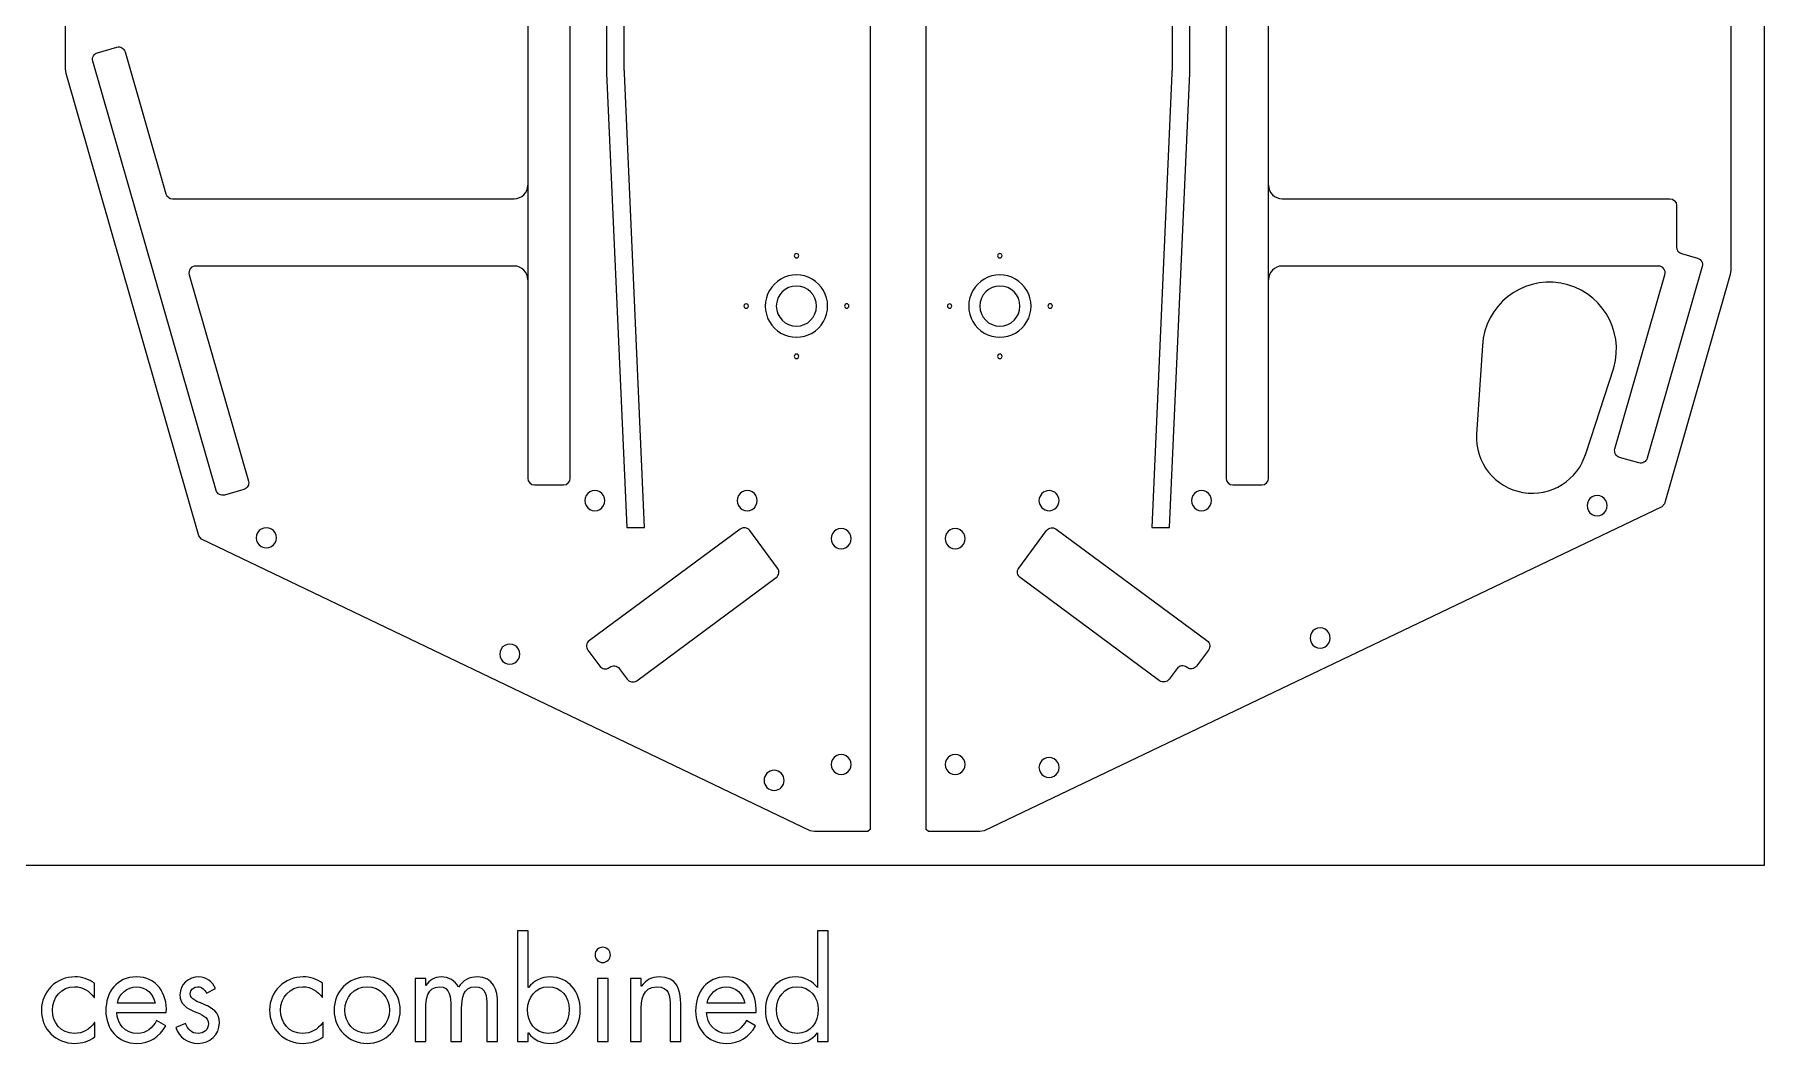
# Model space of a CAD drawing. Extents: x 150 to 6088, y 37 to 2750.
# Drawn here: x 3726 to 4500, y 120 to 571 of the extents above; entities that cross this region are included whole.
import ezdxf

# ---------------------------------------------------------------- set-up
doc = ezdxf.new("R2010")
doc.units = 0
doc.layers.add('00_Layout', color=7, linetype='CONTINUOUS')

msp = doc.modelspace()

# ---------------------------------------------------------------- linework, layer by layer
at = {"layer": '00_Layout', "color": 7}
for p, q in [((4499.990216, 200.007103), (4499.990216, 2699.994092)), ((3965.789954, 373.057191), (3965.789954, 1576.954144)), ((4259.190537, 1576.954144), (4259.190537, 373.057165)), ((3946.790001, 1445.906145), (3946.790001, 504.105296)), ((4278.190489, 504.105296), (4278.190489, 1445.906145)), ((3981.990621, 1394.116451), (3981.990621, 555.894857)), ((3989.99081, 555.894884), (3989.99081, 1394.116478)), ((4234.989681, 1394.116478), (4234.989681, 555.894857)), ((4242.98987, 555.894831), (4242.98987, 1394.116451)), ((4099.991356, 958.695834), (4099.991356, 216.006422)), ((4124.989664, 216.006422), (4124.989664, 958.695834)), ((3739.992647, 556.00585), (3739.992647, 596.463173)), ((4484.988902, 596.4632), (4484.988902, 466.008025)), ((3754.308426, 563.295211), (3762.910276, 565.768345)), ((3807.383992, 367.601812), (3752.219016, 559.521811)), ((3766.683491, 563.678882), (3784.926472, 500.211273)), ((3740.267284, 554.045292), (3739.992647, 556.00585)), ((3799.713738, 347.226241), (3740.267284, 554.045292)), ((3982.029779, 554.11919), (3991.057343, 351.007129)), ((3999.058325, 351.007129), (3990.030232, 554.119163)), ((4234.949994, 554.119163), (4225.922166, 351.007129)), ((4233.923148, 351.007129), (4242.950447, 554.119163)), ((3946.790001, 504.105296), (3946.790001, 461.803805)), ((3946.790266, 504.104873), (3946.790266, 461.804175)), ((4278.190225, 461.804175), (4278.190225, 504.105111)), ((4278.190489, 461.803805), (4278.190489, 504.105296)), ((3787.857784, 498.004256), (3940.69084, 498.004256)), ((4284.289387, 498.004706), (4457.636072, 498.004467)), ((4460.686712, 494.953934), (4460.686712, 476.424648)), ((4067.990336, 472.506706), (4067.990336, 472.506706)), ((4158.990136, 472.506706), (4158.990136, 472.506706)), ((4462.893596, 473.493256), (4470.131787, 471.412921)), ((3940.69084, 467.904818), (3798.26356, 467.904818)), ((4452.585187, 467.904818), (4284.289387, 467.904818)), ((4472.219345, 467.638066), (4447.581663, 381.95847)), ((4472.219609, 467.638066), (4472.219345, 467.638066)), ((4484.988902, 466.008025), (4484.713736, 464.044821)), ((3795.331983, 464.012542), (3821.848467, 371.758884)), ((3946.790001, 461.803805), (3946.790001, 373.057191)), ((4278.190489, 373.057165), (4278.190489, 461.803805)), ((4433.117453, 386.117658), (4455.5165, 464.011033)), ((4484.713736, 464.044821), (4455.265675, 361.64071)), ((4045.490483, 450.006747), (4045.490483, 450.006747)), ((4075.99026, 450.006747), (4075.99026, 450.006747)), ((4075.99026, 450.006747), (4075.99026, 450.006747)), ((4080.940339, 450.006747), (4080.940339, 450.006747)), ((4090.490189, 450.006747), (4090.490189, 450.006747)), ((4136.490018, 450.006747), (4136.490018, 450.006747)), ((4166.99006, 450.006747), (4166.99006, 450.006747)), ((4166.99006, 450.006747), (4166.99006, 450.006747)), ((4171.940139, 450.006747), (4171.940139, 450.006747)), ((4181.489989, 450.006747), (4181.489989, 450.006747)), ((4067.990336, 427.506788), (4067.990336, 427.506788)), ((4158.990136, 427.506788), (4158.990136, 427.506788)), ((4373.850386, 432.424138), (4371.209585, 392.785223)), ((4420.19232, 384.410199), (4432.630356, 422.372692)), ((4443.808184, 379.870515), (4435.206598, 382.344125)), ((3965.789954, 373.057191), (3965.789954, 373.057191)), ((3807.383992, 367.601812), (3807.383992, 367.601812)), ((3819.759057, 367.985457), (3811.157471, 365.513646)), ((3949.839847, 370.00687), (3962.740373, 370.00687)), ((4262.239853, 370.00687), (4275.140379, 370.00687)), ((3981.290535, 363.006936), (3981.290535, 363.006936)), ((4049.490445, 363.006936), (4049.490445, 363.006936)), ((4454.088282, 360.246359), (4150.892316, 215.437569)), ((4184.490093, 363.006936), (4184.490093, 363.006936)), ((4252.690003, 363.006936), (4252.690003, 363.006936)), ((4429.657239, 360.760311), (4429.657239, 360.760311)), ((4455.265675, 361.64071), (4454.088282, 360.246359)), ((4041.852205, 350.292702), (3974.346031, 300.433749)), ((3991.057343, 351.007129), (3999.058325, 351.007129)), ((4058.534148, 332.840242), (4046.117279, 349.651883)), ((4166.446343, 332.840242), (4178.862947, 349.651883)), ((4183.128286, 350.292702), (4250.634195, 300.434516)), ((4225.922166, 351.007129), (4233.923148, 351.007129)), ((3800.893777, 345.83189), (3799.713738, 347.226241)), ((4073.088581, 215.440215), (3800.893777, 345.83189)), ((3834.356617, 346.416062), (3834.356617, 346.416062)), ((4091.490312, 346.006964), (4091.490312, 346.006964)), ((4142.490226, 346.006964), (4142.490226, 346.006964)), ((3995.523764, 282.50959), (4057.893329, 328.573686)), ((4229.456727, 282.509616), (4167.087162, 328.573686)), ((3943.257557, 294.403616), (3943.257557, 294.403616)), ((3973.705212, 296.167722), (3978.992104, 289.008377)), ((3973.705212, 296.167722), (3973.705212, 296.167722)), ((4251.275015, 296.169283), (4245.988122, 289.009965)), ((4305.739375, 301.575582), (4305.739375, 301.575582)), ((3983.257178, 288.366235), (3983.487365, 288.537579)), ((3987.752704, 287.896203), (3991.258426, 283.151758)), ((4237.227258, 287.896706), (4233.721801, 283.151758)), ((4241.722783, 288.367796), (4241.492596, 288.538849)), ((4091.490312, 245.00718), (4091.490312, 245.00718)), ((4142.490226, 245.00718), (4142.490226, 245.00718)), ((4184.490093, 243.665507), (4184.490093, 243.665507)), ((4061.490331, 237.934221), (4061.490331, 237.934221)), ((4074.990931, 215.006299), (4073.088581, 215.440215)), ((4098.991233, 215.006299), (4074.990931, 215.006299)), ((4099.991356, 216.006422), (4098.991233, 215.006299)), ((4125.989787, 215.006299), (4124.989664, 216.006422)), ((4148.989966, 215.006299), (4125.989787, 215.006299)), ((4150.892316, 215.437569), (4148.989966, 215.006299)), ((3249.992787, 200.007103), (4499.990216, 200.007103)), ((3946.972643, 170.587881), (3942.174884, 170.587881)), ((3942.174884, 170.587881), (3942.174884, 121.110641)), ((3946.972643, 145.279482), (3946.972643, 170.587881)), ((4081.250245, 170.587881), (4076.45246, 170.587881)), ((4076.45246, 170.587881), (4076.45246, 145.279482)), ((4081.250245, 121.110641), (4081.250245, 170.587881)), ((3980.317161, 163.33117), (3980.317161, 163.33117)), ((3752.962679, 140.901431), (3752.962679, 147.258561)), ((3855.03532, 140.901431), (3855.03532, 147.258561)), ((3901.153921, 149.297701), (3896.356136, 149.297701)), ((3896.356136, 149.297701), (3896.356136, 121.110641)), ((3901.153921, 146.239124), (3901.153921, 149.297701)), ((3982.716027, 149.297701), (3977.918269, 149.297701)), ((3977.918269, 149.297701), (3977.918269, 121.110641)), ((3982.716027, 121.110641), (3982.716027, 149.297701)), ((3997.529116, 149.297701), (3992.731358, 149.297701)), ((3992.731358, 149.297701), (3992.731358, 121.110641)), ((3997.529116, 145.879291), (3997.529116, 149.297701)), ((3752.842717, 140.901431), (3752.962679, 140.901431)), ((3803.099365, 142.760654), (3807.117504, 144.859589)), ((3854.915358, 140.901431), (3855.03532, 140.901431)), ((3874.946072, 145.639315), (3874.946072, 145.639315)), ((3901.273856, 146.239124), (3901.153921, 146.239124)), ((3947.092605, 145.279482), (3946.972643, 145.279482)), ((3955.908502, 145.639315), (3955.908502, 145.639315)), ((3997.649078, 145.879291), (3997.529116, 145.879291)), ((4067.216749, 145.639315), (4067.216749, 145.639315)), ((4076.45246, 145.279482), (4076.332524, 145.279482)), ((3762.978009, 134.184733), (3785.107764, 134.184733)), ((3780.070082, 138.262747), (3763.217906, 138.262747)), ((3901.153921, 121.110641), (3901.153921, 135.683859)), ((3912.428691, 137.123189), (3912.428691, 121.110641)), ((3917.22645, 121.110641), (3917.22645, 136.043692)), ((3928.501221, 137.483022), (3928.501221, 121.110641)), ((3933.299006, 121.110641), (3933.299006, 138.262747)), ((3997.529116, 121.110641), (3997.529116, 134.484506)), ((4010.483115, 137.003333), (4010.483115, 121.110641)), ((4015.2809, 121.110641), (4015.2809, 137.842855)), ((4026.795541, 134.184733), (4048.92527, 134.184733)), ((4043.887614, 138.262747), (4027.035438, 138.262747)), ((3753.142595, 129.626766), (3753.022633, 129.626766)), ((3753.142595, 123.209841), (3753.142595, 129.626766)), ((3784.867867, 128.247496), (3780.789747, 130.586408)), ((3793.623757, 129.266934), (3789.365721, 127.467771)), ((3855.215236, 129.626766), (3855.095275, 129.626766)), ((3855.215236, 123.209841), (3855.215236, 129.626766)), ((3946.972643, 121.110641), (3946.972643, 125.009003)), ((3946.972643, 125.009003), (3947.092605, 125.009003)), ((4048.685399, 128.247496), (4044.607279, 130.586408)), ((4076.332524, 125.009003), (4076.45246, 125.009003)), ((4076.45246, 125.009003), (4076.45246, 121.110641)), ((3874.946072, 120.33118), (3874.946072, 120.33118)), ((3896.356136, 121.110641), (3901.153921, 121.110641)), ((3912.428691, 121.110641), (3917.22645, 121.110641)), ((3928.501221, 121.110641), (3933.299006, 121.110641)), ((3942.174884, 121.110641), (3946.972643, 121.110641)), ((3977.918269, 121.110641), (3982.716027, 121.110641)), ((3992.731358, 121.110641), (3997.529116, 121.110641)), ((4010.483115, 121.110641), (4015.2809, 121.110641)), ((4076.45246, 121.110641), (4081.250245, 121.110641))]:
    msp.add_line(p, q, dxfattribs=at)
for points in [[(3762.910276, 565.768345), (3764.528993, 566.233085), (3766.218619, 565.297917), (3766.683491, 563.678882)], [(3752.219016, 559.521811), (3751.754409, 561.140369), (3752.689444, 562.829995), (3754.308426, 563.295211)], [(3981.990621, 555.894857), (3981.990621, 555.302748), (3982.00385, 554.710611), (3982.029779, 554.11919)], [(3990.030232, 554.119163), (3990.00351, 554.710611), (3989.990545, 555.302774), (3989.99081, 555.894884)], [(4234.989681, 555.894857), (4234.989681, 555.302774), (4234.976452, 554.710611), (4234.949994, 554.119163)], [(4242.950447, 554.119163), (4242.976906, 554.710611), (4242.98987, 555.302748), (4242.98987, 555.894831)], [(3940.69084, 498.004256), (3944.059507, 498.004467), (3946.790531, 500.735517), (3946.790266, 504.104873)], [(4278.190225, 504.105111), (4278.190225, 500.735967), (4280.920719, 498.004917), (4284.289387, 498.004706)], [(3784.926472, 500.211273), (3785.302444, 498.904869), (3786.498093, 498.004467), (3787.857784, 498.004256)], [(4457.636072, 498.004467), (4459.3212, 498.004467), (4460.686712, 496.638929), (4460.686712, 494.953934)], [(4066.990345, 473.501567), (4066.440066, 473.501567), (4065.993185, 473.056978), (4065.990355, 472.506706)], [(4065.990355, 472.506706), (4065.993185, 471.956434), (4066.440066, 471.511846), (4066.990345, 471.511846)], [(4067.990336, 472.506706), (4067.987505, 473.056978), (4067.540624, 473.501567), (4066.990345, 473.501567)], [(4066.990345, 471.511846), (4067.540624, 471.511846), (4067.987505, 471.956434), (4067.990336, 472.506706)], [(4157.990145, 473.501567), (4157.439866, 473.501567), (4156.992985, 473.056978), (4156.990155, 472.506706)], [(4156.990155, 472.506706), (4156.992985, 471.956434), (4157.439866, 471.511846), (4157.990145, 471.511846)], [(4158.990136, 472.506706), (4158.987306, 473.056978), (4158.540425, 473.501567), (4157.990145, 473.501567)], [(4157.990145, 471.511846), (4158.540425, 471.511846), (4158.987306, 471.956434), (4158.990136, 472.506706)], [(4460.686712, 476.424648), (4460.686712, 475.064825), (4461.587087, 473.869255), (4462.893596, 473.493256)], [(3798.26356, 467.904818), (3796.234739, 467.904818), (3794.771332, 465.961432), (3795.331983, 464.012542)], [(3946.790266, 461.804175), (3946.790266, 465.173478), (3944.059507, 467.904527), (3940.69084, 467.904818)], [(4073.965342, 462.087798), (4069.649199, 464.579724), (4064.331492, 464.579724), (4060.015349, 462.087798)], [(4164.965142, 462.087798), (4160.648999, 464.579724), (4155.331292, 464.579724), (4151.015149, 462.087798)], [(4284.289387, 467.904818), (4280.920984, 467.904818), (4278.18996, 465.173478), (4278.190225, 461.804175)], [(4455.5165, 464.011033), (4456.077151, 465.961141), (4454.614008, 467.904527), (4452.585187, 467.904818)], [(4470.131787, 471.412921), (4471.749975, 470.946859), (4472.68501, 469.257127), (4472.219609, 467.638066)], [(4060.015349, 462.087798), (4055.699205, 459.595871), (4053.040352, 454.990601), (4053.040352, 450.006747)], [(4066.990345, 458.972224), (4062.033263, 458.972224), (4058.009436, 454.963794), (4057.990431, 450.006747)], [(4066.990345, 458.972224), (4062.033263, 458.972224), (4058.009436, 454.963794), (4057.990431, 450.006747)], [(4075.99026, 450.006747), (4075.971255, 454.963794), (4071.947428, 458.972224), (4066.990345, 458.972224)], [(4075.99026, 450.006747), (4075.971255, 454.963794), (4071.947428, 458.972224), (4066.990345, 458.972224)], [(4080.940339, 450.006747), (4080.940339, 454.990601), (4078.281485, 459.595871), (4073.965342, 462.087798)], [(4151.015149, 462.087798), (4146.699006, 459.595871), (4144.040152, 454.990601), (4144.040152, 450.006747)], [(4157.990145, 458.972224), (4153.033063, 458.972224), (4149.009236, 454.963794), (4148.990231, 450.006747)], [(4157.990145, 458.972224), (4153.033063, 458.972224), (4149.009236, 454.963794), (4148.990231, 450.006747)], [(4166.99006, 450.006747), (4166.971055, 454.963794), (4162.947228, 458.972224), (4157.990145, 458.972224)], [(4166.99006, 450.006747), (4166.971055, 454.963794), (4162.947228, 458.972224), (4157.990145, 458.972224)], [(4171.940139, 450.006747), (4171.940139, 454.990601), (4169.281285, 459.595871), (4164.965142, 462.087798)], [(4408.855478, 460.233665), (4391.231356, 463.247448), (4374.899986, 450.272997), (4373.850386, 432.424138)], [(4432.630356, 422.372692), (4437.571703, 439.556072), (4426.479865, 457.219908), (4408.855478, 460.233665)], [(4043.990298, 450.872879), (4043.680859, 450.694225), (4043.490237, 450.364057), (4043.490237, 450.006747)], [(4043.490237, 450.006747), (4043.490237, 449.454395), (4043.938008, 449.006625), (4044.49036, 449.006625)], [(4044.990421, 450.872879), (4044.680982, 451.051534), (4044.299738, 451.051534), (4043.990298, 450.872879)], [(4044.49036, 449.006625), (4045.042712, 449.006625), (4045.490482, 449.454395), (4045.490483, 450.006747)], [(4045.490483, 450.006747), (4045.490483, 450.364057), (4045.29986, 450.694225), (4044.990421, 450.872879)], [(4053.040352, 450.006747), (4053.040352, 445.022894), (4055.699205, 440.417624), (4060.015349, 437.925697)], [(4057.990431, 450.006747), (4058.009436, 445.049701), (4062.033263, 441.041271), (4066.990345, 441.041271)], [(4057.990431, 450.006747), (4058.009436, 445.049701), (4062.033263, 441.041271), (4066.990345, 441.041271)], [(4066.990345, 441.041271), (4071.947428, 441.041271), (4075.971255, 445.049701), (4075.99026, 450.006747)], [(4066.990345, 441.041271), (4071.947428, 441.041271), (4075.971255, 445.049701), (4075.99026, 450.006747)], [(4073.965342, 437.925697), (4078.281485, 440.417624), (4080.940339, 445.022894), (4080.940339, 450.006747)], [(4089.490199, 451.002924), (4088.939407, 451.002924), (4088.492313, 450.557535), (4088.490208, 450.006747)], [(4088.490208, 450.006747), (4088.492313, 449.45596), (4088.939407, 449.010571), (4089.490199, 449.010571)], [(4090.490189, 450.006747), (4090.488084, 450.557535), (4090.04099, 451.002924), (4089.490199, 451.002924)], [(4089.490199, 449.010571), (4090.04099, 449.010571), (4090.488084, 449.45596), (4090.490189, 450.006747)], [(4135.490028, 451.001608), (4134.939749, 451.001608), (4134.492868, 450.557019), (4134.490037, 450.006747)], [(4134.490037, 450.006747), (4134.492868, 449.456475), (4134.939749, 449.011887), (4135.490028, 449.011887)], [(4136.490018, 450.006747), (4136.487188, 450.557019), (4136.040307, 451.001608), (4135.490028, 451.001608)], [(4135.490028, 449.011887), (4136.040307, 449.011887), (4136.487188, 449.456475), (4136.490018, 450.006747)], [(4144.040152, 450.006747), (4144.040152, 445.022894), (4146.699006, 440.417624), (4151.015149, 437.925697)], [(4148.990231, 450.006747), (4149.009236, 445.049701), (4153.033063, 441.041271), (4157.990145, 441.041271)], [(4148.990231, 450.006747), (4149.009236, 445.049701), (4153.033063, 441.041271), (4157.990145, 441.041271)], [(4157.990145, 441.041271), (4162.947228, 441.041271), (4166.971055, 445.049701), (4166.99006, 450.006747)], [(4157.990145, 441.041271), (4162.947228, 441.041271), (4166.971055, 445.049701), (4166.99006, 450.006747)], [(4164.965142, 437.925697), (4169.281285, 440.417624), (4171.940139, 445.022894), (4171.940139, 450.006747)], [(4180.489999, 451.002924), (4179.939207, 451.002924), (4179.492113, 450.557535), (4179.490008, 450.006747)], [(4179.490008, 450.006747), (4179.492113, 449.45596), (4179.939207, 449.010571), (4180.489999, 449.010571)], [(4181.489989, 450.006747), (4181.487884, 450.557535), (4181.04079, 451.002924), (4180.489999, 451.002924)], [(4180.489999, 449.010571), (4181.04079, 449.010571), (4181.487884, 449.45596), (4181.489989, 450.006747)], [(4060.015349, 437.925697), (4064.331492, 435.433771), (4069.649199, 435.433771), (4073.965342, 437.925697)], [(4151.015149, 437.925697), (4155.331292, 435.433771), (4160.648999, 435.433771), (4164.965142, 437.925697)], [(4066.990345, 428.501648), (4066.440066, 428.501648), (4065.993185, 428.05706), (4065.990355, 427.506788)], [(4065.990355, 427.506788), (4065.993185, 426.956516), (4066.440066, 426.511928), (4066.990345, 426.511928)], [(4067.990336, 427.506788), (4067.987505, 428.05706), (4067.540624, 428.501648), (4066.990345, 428.501648)], [(4066.990345, 426.511928), (4067.540624, 426.511928), (4067.987505, 426.956516), (4067.990336, 427.506788)], [(4157.990145, 428.501648), (4157.439866, 428.501648), (4156.992985, 428.05706), (4156.990155, 427.506788)], [(4156.990155, 427.506788), (4156.992985, 426.956516), (4157.439866, 426.511928), (4157.990145, 426.511928)], [(4158.990136, 427.506788), (4158.987306, 428.05706), (4158.540425, 428.501648), (4157.990145, 428.501648)], [(4157.990145, 426.511928), (4158.540425, 426.511928), (4158.987306, 426.956516), (4158.990136, 427.506788)], [(4371.209585, 392.785223), (4370.461874, 380.068793), (4379.395776, 368.823444), (4391.952344, 366.676302)], [(4391.952344, 366.676302), (4404.509177, 364.529133), (4416.672047, 372.166923), (4420.19232, 384.410199)], [(4435.206598, 382.344125), (4433.587616, 382.809447), (4432.652581, 384.499179), (4433.117453, 386.117658)], [(4447.581663, 381.95847), (4447.116262, 380.340043), (4445.426636, 379.405061), (4443.808184, 379.870515)], [(3821.848467, 371.758884), (3822.313868, 370.140457), (3821.378568, 368.450832), (3819.759057, 367.985457)], [(3946.790001, 373.057191), (3946.790001, 371.372434), (3948.155513, 370.006923), (3949.839847, 370.00687)], [(3962.740373, 370.00687), (3964.424442, 370.006923), (3965.789954, 371.372461), (3965.789954, 373.057191)], [(4259.190537, 373.057165), (4259.190537, 371.372434), (4260.556049, 370.006923), (4262.239853, 370.00687)], [(4275.140379, 370.00687), (4276.824978, 370.006923), (4278.190489, 371.372434), (4278.190489, 373.057165)], [(3811.157471, 365.513646), (3809.539018, 365.047742), (3807.849393, 365.98291), (3807.383992, 367.601812)], [(3974.540499, 366.904071), (3973.148187, 366.100219), (3972.290488, 364.61464), (3972.290488, 363.006936)], [(3979.040523, 366.904071), (3977.648211, 367.707923), (3975.932812, 367.707923), (3974.540499, 366.904071)], [(3981.290535, 363.006936), (3981.290535, 364.61464), (3980.432835, 366.100219), (3979.040523, 366.904071)], [(4042.740409, 366.904071), (4041.348097, 366.100219), (4040.490398, 364.61464), (4040.490398, 363.006936)], [(4047.240433, 366.904071), (4045.848121, 367.707923), (4044.132722, 367.707923), (4042.740409, 366.904071)], [(4049.490445, 363.006936), (4049.490445, 364.61464), (4048.632745, 366.100219), (4047.240433, 366.904071)], [(4179.99007, 367.499683), (4177.50749, 367.499683), (4175.494015, 365.489384), (4175.490046, 363.006936)], [(4184.490093, 363.006936), (4184.487447, 365.489384), (4182.472385, 367.499683), (4179.99007, 367.499683)], [(4245.939968, 366.904071), (4244.547656, 366.100219), (4243.689956, 364.61464), (4243.689956, 363.006936)], [(4250.439991, 366.904071), (4249.047679, 367.707923), (4247.33228, 367.707923), (4245.939968, 366.904071)], [(4252.690003, 363.006936), (4252.690003, 364.61464), (4251.832304, 366.100219), (4250.439991, 366.904071)], [(4422.907204, 364.657446), (4421.514892, 363.853594), (4420.657192, 362.368014), (4420.657192, 360.760311)], [(4427.407228, 364.657446), (4426.014916, 365.461298), (4424.299516, 365.461298), (4422.907204, 364.657446)], [(4429.657239, 360.760311), (4429.657239, 362.368014), (4428.79954, 363.853594), (4427.407228, 364.657446)], [(3972.290488, 363.006936), (3972.290488, 361.399232), (3973.148187, 359.913653), (3974.540499, 359.109801)], [(3974.540499, 359.109801), (3975.932812, 358.305949), (3977.648211, 358.305949), (3979.040523, 359.109801)], [(3979.040523, 359.109801), (3980.432835, 359.913653), (3981.290535, 361.399232), (3981.290535, 363.006936)], [(4040.490398, 363.006936), (4040.490398, 361.399232), (4041.348097, 359.913653), (4042.740409, 359.109801)], [(4042.740409, 359.109801), (4044.132722, 358.305949), (4045.848121, 358.305949), (4047.240433, 359.109801)], [(4047.240433, 359.109801), (4048.632745, 359.913653), (4049.490445, 361.399232), (4049.490445, 363.006936)], [(4175.490046, 363.006936), (4175.492692, 360.524488), (4177.50749, 358.514188), (4179.99007, 358.514188)], [(4179.99007, 358.514188), (4182.472385, 358.514188), (4184.486124, 360.524488), (4184.490093, 363.006936)], [(4243.689956, 363.006936), (4243.689956, 361.399232), (4244.547656, 359.913653), (4245.939968, 359.109801)], [(4245.939968, 359.109801), (4247.33228, 358.305949), (4249.047679, 358.305949), (4250.439991, 359.109801)], [(4250.439991, 359.109801), (4251.832304, 359.913653), (4252.690003, 361.399232), (4252.690003, 363.006936)], [(4420.657192, 360.760311), (4420.657192, 359.152607), (4421.514892, 357.667027), (4422.907204, 356.863176)], [(4422.907204, 356.863176), (4424.299516, 356.059324), (4426.014916, 356.059324), (4427.407228, 356.863176)], [(4427.407228, 356.863176), (4428.79954, 357.667027), (4429.657239, 359.152607), (4429.657239, 360.760311)], [(3827.606581, 350.313197), (3826.214269, 349.509346), (3825.356569, 348.023766), (3825.356569, 346.416062)], [(3832.106605, 350.313197), (3830.714293, 351.117049), (3828.998893, 351.117049), (3827.606581, 350.313197)], [(3834.356617, 346.416062), (3834.356617, 348.023766), (3833.498917, 349.509346), (3832.106605, 350.313197)], [(4046.117279, 349.651883), (4045.117156, 351.006256), (4043.207398, 351.293434), (4041.852205, 350.292702)], [(4084.740277, 349.9041), (4083.347964, 349.100248), (4082.490265, 347.614668), (4082.490265, 346.006964)], [(4089.2403, 349.9041), (4087.847988, 350.707952), (4086.132589, 350.707952), (4084.740277, 349.9041)], [(4091.490312, 346.006964), (4091.490312, 347.614668), (4090.632612, 349.100248), (4089.2403, 349.9041)], [(4135.740191, 349.9041), (4134.347879, 349.100248), (4133.490179, 347.614668), (4133.490179, 346.006964)], [(4140.240214, 349.9041), (4138.847902, 350.707952), (4137.132503, 350.707952), (4135.740191, 349.9041)], [(4142.490226, 346.006964), (4142.490226, 347.614668), (4141.632526, 349.100248), (4140.240214, 349.9041)], [(4178.862947, 349.651883), (4179.863334, 351.006256), (4181.773093, 351.293434), (4183.128286, 350.292702)], [(3825.356569, 346.416062), (3825.356569, 344.808359), (3826.214269, 343.322779), (3827.606581, 342.518927)], [(3827.606581, 342.518927), (3828.998893, 341.715075), (3830.714293, 341.715075), (3832.106605, 342.518927)], [(3832.106605, 342.518927), (3833.498917, 343.322779), (3834.356617, 344.808359), (3834.356617, 346.416062)], [(4082.490265, 346.006964), (4082.490265, 344.399261), (4083.347964, 342.913681), (4084.740277, 342.109829)], [(4084.740277, 342.109829), (4086.132589, 341.305977), (4087.847988, 341.305977), (4089.2403, 342.109829)], [(4089.2403, 342.109829), (4090.632612, 342.913681), (4091.490312, 344.399261), (4091.490312, 346.006964)], [(4133.490179, 346.006964), (4133.490179, 344.399261), (4134.347879, 342.913681), (4135.740191, 342.109829)], [(4135.740191, 342.109829), (4137.132503, 341.305977), (4138.847902, 341.305977), (4140.240214, 342.109829)], [(4140.240214, 342.109829), (4141.632526, 342.913681), (4142.490226, 344.399261), (4142.490226, 346.006964)], [(4057.893329, 328.573686), (4059.247992, 329.574946), (4059.535329, 331.484652), (4058.534148, 332.840242)], [(4167.087162, 328.573686), (4165.732234, 329.574946), (4165.445162, 331.484652), (4166.446343, 332.840242)], [(4298.98934, 305.472717), (4297.597028, 304.668865), (4296.739328, 303.183286), (4296.739328, 301.575582)], [(4303.489364, 305.472717), (4302.097051, 306.276569), (4300.381652, 306.276569), (4298.98934, 305.472717)], [(4305.739375, 301.575582), (4305.739375, 303.183286), (4304.881676, 304.668865), (4303.489364, 305.472717)], [(3936.507522, 298.300752), (3935.115209, 297.4969), (3934.25751, 296.01132), (3934.25751, 294.403616)], [(3934.25751, 294.403616), (3934.25751, 292.795913), (3935.115209, 291.310333), (3936.507522, 290.506481)], [(3941.007545, 298.300752), (3939.615233, 299.104603), (3937.899834, 299.104603), (3936.507522, 298.300752)], [(3943.257557, 294.403616), (3943.257557, 296.01132), (3942.399857, 297.4969), (3941.007545, 298.300752)], [(3941.007545, 290.506481), (3942.399857, 291.310333), (3943.257557, 292.795913), (3943.257557, 294.403616)], [(3974.346031, 300.433749), (3972.990838, 299.431959), (3972.703766, 297.522253), (3973.705212, 296.167722)], [(4250.634195, 300.434516), (4251.989123, 299.43352), (4252.27646, 297.523814), (4251.275015, 296.169283)], [(4296.739328, 301.575582), (4296.739328, 299.967878), (4297.597028, 298.482299), (4298.98934, 297.678447)], [(4298.98934, 297.678447), (4300.381652, 296.874595), (4302.097051, 296.874595), (4303.489364, 297.678447)], [(4303.489364, 297.678447), (4304.881676, 298.482299), (4305.739375, 299.967878), (4305.739375, 301.575582)], [(3936.507522, 290.506481), (3937.899834, 289.702629), (3939.615233, 289.702629), (3941.007545, 290.506481)], [(3978.992104, 289.008377), (3979.992756, 287.65329), (3981.902515, 287.366112), (3983.257178, 288.366235)], [(3983.487365, 288.537579), (3984.842294, 289.53831), (3986.752052, 289.251158), (3987.752704, 287.896203)], [(4241.492596, 288.538849), (4240.137403, 289.539315), (4238.227645, 289.252137), (4237.227258, 287.896706)], [(4245.988122, 289.009965), (4244.98747, 287.654851), (4243.077712, 287.367673), (4241.722783, 288.367796)], [(3991.258426, 283.151758), (3992.259342, 281.796327), (3994.1691, 281.509149), (3995.523764, 282.50959)], [(4233.721801, 283.151758), (4232.721149, 281.796327), (4230.81139, 281.509149), (4229.456727, 282.509616)], [(4084.740277, 248.904315), (4083.347964, 248.100463), (4082.490265, 246.614883), (4082.490265, 245.00718)], [(4089.2403, 248.904315), (4087.847988, 249.708167), (4086.132589, 249.708167), (4084.740277, 248.904315)], [(4091.490312, 245.00718), (4091.490312, 246.614883), (4090.632612, 248.100463), (4089.2403, 248.904315)], [(4135.740191, 248.904315), (4134.347879, 248.100463), (4133.490179, 246.614883), (4133.490179, 245.00718)], [(4140.240214, 248.904315), (4138.847902, 249.708167), (4137.132503, 249.708167), (4135.740191, 248.904315)], [(4142.490226, 245.00718), (4142.490226, 246.614883), (4141.632526, 248.100463), (4140.240214, 248.904315)], [(4182.240081, 247.562642), (4180.847769, 248.366494), (4179.13237, 248.366494), (4177.740058, 247.562642)], [(4056.990308, 242.434244), (4054.505014, 242.434244), (4052.490285, 240.419515), (4052.490284, 237.934221)], [(4061.490331, 237.934221), (4061.49033, 240.419515), (4059.475601, 242.434244), (4056.990308, 242.434244)], [(4082.490265, 245.00718), (4082.490265, 243.399476), (4083.347964, 241.913896), (4084.740277, 241.110044)], [(4084.740277, 241.110044), (4086.132589, 240.306193), (4087.847988, 240.306193), (4089.2403, 241.110044)], [(4089.2403, 241.110044), (4090.632612, 241.913896), (4091.490312, 243.399476), (4091.490312, 245.00718)], [(4133.490179, 245.00718), (4133.490179, 243.399476), (4134.347879, 241.913896), (4135.740191, 241.110044)], [(4135.740191, 241.110044), (4137.132503, 240.306193), (4138.847902, 240.306193), (4140.240214, 241.110044)], [(4140.240214, 241.110044), (4141.632526, 241.913896), (4142.490226, 243.399476), (4142.490226, 245.00718)], [(4177.740058, 247.562642), (4176.347746, 246.75879), (4175.490046, 245.273211), (4175.490046, 243.665507)], [(4175.490046, 243.665507), (4175.490046, 242.057803), (4176.347746, 240.572224), (4177.740058, 239.768372)], [(4184.490093, 243.665507), (4184.490093, 245.273211), (4183.632393, 246.75879), (4182.240081, 247.562642)], [(4182.240081, 239.768372), (4183.632393, 240.572224), (4184.490093, 242.057803), (4184.490093, 243.665507)], [(4052.490284, 237.934221), (4052.490285, 235.448927), (4054.505014, 233.434198), (4056.990308, 233.434198)], [(4056.990308, 233.434198), (4059.475601, 233.434198), (4061.49033, 235.448927), (4061.490331, 237.934221)], [(4177.740058, 239.768372), (4179.13237, 238.96452), (4180.847769, 238.96452), (4182.240081, 239.768372)], [(3980.317161, 163.33117), (3978.458018, 163.33117), (3976.898726, 161.771984), (3976.898726, 159.912761)], [(3983.73557, 159.912761), (3983.73557, 161.771984), (3982.176278, 163.33117), (3980.317161, 163.33117)], [(3976.898726, 159.912761), (3976.898726, 157.993742), (3978.458018, 156.494352), (3980.317161, 156.494352)], [(3980.317161, 156.494352), (3982.176278, 156.494352), (3983.73557, 157.993742), (3983.73557, 159.912761)], [(3744.266717, 150.077426), (3735.990541, 150.077426), (3729.213677, 143.600175), (3729.213677, 135.204171)], [(3752.962679, 147.258561), (3750.443851, 149.057724), (3747.325293, 150.077426), (3744.266717, 150.077426)], [(3771.733952, 150.077426), (3762.918055, 150.077426), (3758.060289, 143.180547), (3758.060289, 134.844338)], [(3785.107764, 134.184733), (3785.587532, 142.580738), (3780.789747, 150.077426), (3771.733952, 150.077426)], [(3799.620975, 150.077426), (3795.063087, 150.077426), (3791.224864, 146.838668), (3791.224864, 142.101049)], [(3807.117504, 144.859589), (3805.858064, 147.79831), (3802.859468, 150.077426), (3799.620975, 150.077426)], [(3846.339358, 150.077426), (3838.063183, 150.077426), (3831.286319, 143.600175), (3831.286319, 135.204171)], [(3855.03532, 147.258561), (3852.516492, 149.057724), (3849.397935, 150.077426), (3846.339358, 150.077426)], [(3874.946072, 150.077426), (3866.669897, 150.077426), (3860.13293, 143.420259), (3860.13293, 135.14411)], [(3889.759188, 135.14411), (3889.759188, 143.420259), (3883.222221, 150.077426), (3874.946072, 150.077426)], [(3908.05072, 150.077426), (3905.17206, 150.077426), (3902.773167, 148.578035), (3901.273856, 146.239124)], [(3915.847101, 145.399338), (3914.34779, 148.338059), (3911.349194, 150.077426), (3908.05072, 150.077426)], [(3924.303166, 150.077426), (3920.884756, 150.077426), (3917.526328, 148.517975), (3915.847101, 145.399338)], [(3933.299006, 138.262747), (3933.299006, 144.199985), (3931.499843, 150.077426), (3924.303166, 150.077426)], [(3956.748103, 150.077426), (3952.909906, 150.077426), (3949.371535, 148.277999), (3947.092605, 145.279482)], [(3970.301831, 135.204171), (3970.301831, 143.180547), (3965.144213, 150.077426), (3956.748103, 150.077426)], [(4005.68533, 150.077426), (4002.206966, 150.077426), (3999.628157, 148.578035), (3997.649078, 145.879291)], [(4015.2809, 137.842855), (4015.2809, 144.439961), (4013.48171, 150.077426), (4005.68533, 150.077426)], [(4035.551484, 150.077426), (4026.735587, 150.077426), (4021.877821, 143.180547), (4021.877821, 134.844338)], [(4048.92527, 134.184733), (4049.405064, 142.580738), (4044.607279, 150.077426), (4035.551484, 150.077426)], [(4066.677, 150.077426), (4058.220935, 150.077426), (4053.123298, 143.180547), (4053.123298, 135.14411)], [(4076.332524, 145.279482), (4074.053594, 148.277999), (4070.455242, 150.077426), (4066.677, 150.077426)], [(3734.131398, 135.204171), (3734.131398, 140.841636), (3738.269499, 145.639315), (3744.0868, 145.639315)], [(3744.0868, 145.639315), (3747.865042, 145.639315), (3750.623767, 143.720296), (3752.842717, 140.901431)], [(3763.217906, 138.262747), (3763.817636, 142.340761), (3767.655859, 145.639315), (3771.793933, 145.639315)], [(3771.793933, 145.639315), (3775.991988, 145.639315), (3779.410398, 142.340761), (3780.070082, 138.262747)], [(3791.224864, 142.101049), (3791.224864, 133.225092), (3803.938966, 135.384087), (3803.938966, 129.087017)], [(3795.782752, 142.520678), (3795.782752, 144.319841), (3797.581915, 145.639315), (3799.261142, 145.639315)], [(3802.319719, 137.603143), (3799.021245, 138.982413), (3795.782752, 139.942054), (3795.782752, 142.520678)], [(3799.261142, 145.639315), (3801.000324, 145.639315), (3802.439654, 144.260045), (3803.099365, 142.760654)], [(3836.204039, 135.204171), (3836.204039, 140.841636), (3840.34214, 145.639315), (3846.159442, 145.639315)], [(3846.159442, 145.639315), (3849.937684, 145.639315), (3852.696409, 143.720296), (3854.915358, 140.901431)], [(3864.930715, 135.204171), (3864.930715, 140.901431), (3869.008809, 145.639315), (3874.946072, 145.639315)], [(3874.946072, 145.639315), (3880.883309, 145.639315), (3884.961403, 140.901431), (3884.961403, 135.204171)], [(3901.153921, 135.683859), (3901.153921, 139.942054), (3901.75365, 145.639315), (3907.391036, 145.639315)], [(3907.391036, 145.639315), (3912.008878, 145.639315), (3912.428691, 140.601659), (3912.428691, 137.123189)], [(3917.22645, 136.043692), (3917.22645, 140.301887), (3917.82618, 145.639315), (3923.34363, 145.639315)], [(3923.34363, 145.639315), (3928.26135, 145.639315), (3928.501221, 141.141408), (3928.501221, 137.483022)], [(3946.732746, 135.503943), (3946.732746, 140.781575), (3950.331098, 145.639315), (3955.908502, 145.639315)], [(3955.908502, 145.639315), (3961.845739, 145.639315), (3965.38411, 141.081348), (3965.38411, 135.444147)], [(3997.529116, 134.484506), (3997.529116, 139.522161), (3997.94893, 145.639315), (4004.545878, 145.639315)], [(4004.545878, 145.639315), (4010.123282, 145.639315), (4010.483115, 141.561301), (4010.483115, 137.003333)], [(4027.035438, 138.262747), (4027.635168, 142.340761), (4031.473364, 145.639315), (4035.611465, 145.639315)], [(4035.611465, 145.639315), (4039.80952, 145.639315), (4043.22793, 142.340761), (4043.887614, 138.262747)], [(4058.041019, 135.503943), (4058.041019, 140.781575), (4061.639344, 145.639315), (4067.216749, 145.639315)], [(4067.216749, 145.639315), (4073.154012, 145.639315), (4076.692357, 141.081348), (4076.692357, 135.444147)], [(3729.213677, 135.204171), (3729.213677, 126.688045), (3735.69069, 120.33118), (3744.206736, 120.33118)], [(3743.846903, 124.769027), (3737.96962, 124.769027), (3734.131398, 129.626766), (3734.131398, 135.204171)], [(3758.060289, 134.844338), (3758.060289, 126.748106), (3763.457804, 120.33118), (3771.853888, 120.33118)], [(3772.213747, 124.769027), (3766.756277, 124.769027), (3763.03799, 128.967161), (3762.978009, 134.184733)], [(3808.856686, 129.50691), (3808.856686, 134.244529), (3805.618193, 136.223608), (3802.319719, 137.603143)], [(3831.286319, 135.204171), (3831.286319, 126.688045), (3837.763331, 120.33118), (3846.279377, 120.33118)], [(3845.919545, 124.769027), (3840.042262, 124.769027), (3836.204039, 129.626766), (3836.204039, 135.204171)], [(3860.13293, 135.14411), (3860.13293, 126.867962), (3866.729878, 120.33118), (3874.946072, 120.33118)], [(3874.946072, 124.769027), (3869.008809, 124.769027), (3864.930715, 129.44685), (3864.930715, 135.204171)], [(3884.961403, 135.204171), (3884.961403, 129.44685), (3880.883309, 124.769027), (3874.946072, 124.769027)], [(3874.946072, 120.33118), (3883.16224, 120.33118), (3889.759188, 126.867962), (3889.759188, 135.14411)], [(3955.968483, 124.769027), (3949.971265, 124.769027), (3946.732746, 129.986599), (3946.732746, 135.503943)], [(3965.38411, 135.444147), (3965.38411, 129.746622), (3962.145617, 124.769027), (3955.968483, 124.769027)], [(3956.808084, 120.33118), (3965.084259, 120.33118), (3970.301831, 127.347915), (3970.301831, 135.204171)], [(4021.877821, 134.844338), (4021.877821, 126.748106), (4027.275336, 120.33118), (4035.67142, 120.33118)], [(4036.031252, 124.769027), (4030.573783, 124.769027), (4026.855522, 128.967161), (4026.795541, 134.184733)], [(4053.123298, 135.14411), (4053.123298, 127.347915), (4058.34087, 120.33118), (4066.617046, 120.33118)], [(4067.27673, 124.769027), (4061.279512, 124.769027), (4058.041019, 129.986599), (4058.041019, 135.503943)], [(4076.692357, 135.444147), (4076.692357, 129.746622), (4073.453864, 124.769027), (4067.27673, 124.769027)], [(3753.022633, 129.626766), (3750.683722, 126.56819), (3747.865042, 124.769027), (3743.846903, 124.769027)], [(3771.853888, 120.33118), (3777.611235, 120.33118), (3782.169123, 123.209841), (3784.867867, 128.247496)], [(3780.789747, 130.586408), (3778.93063, 127.227794), (3776.29184, 124.769027), (3772.213747, 124.769027)], [(3789.365721, 127.467771), (3790.865032, 123.029924), (3794.583319, 120.33118), (3799.321097, 120.33118)], [(3799.381078, 124.769027), (3796.202566, 124.769027), (3794.82319, 126.62825), (3793.623757, 129.266934)], [(3799.321097, 120.33118), (3804.538695, 120.33118), (3808.856686, 124.169218), (3808.856686, 129.50691)], [(3803.938966, 129.087017), (3803.938966, 126.508129), (3801.959887, 124.769027), (3799.381078, 124.769027)], [(3855.095275, 129.626766), (3852.756363, 126.56819), (3849.937684, 124.769027), (3845.919545, 124.769027)], [(3947.092605, 125.009003), (3949.371535, 121.950427), (3952.909906, 120.33118), (3956.808084, 120.33118)], [(4035.67142, 120.33118), (4041.428767, 120.33118), (4045.986655, 123.209841), (4048.685399, 128.247496)], [(4044.607279, 130.586408), (4042.748135, 127.227794), (4040.109372, 124.769027), (4036.031252, 124.769027)], [(4066.617046, 120.33118), (4070.455242, 120.33118), (4073.993613, 121.950427), (4076.332524, 125.009003)], [(3744.206736, 120.33118), (3747.565164, 120.33118), (3750.38387, 121.350618), (3753.142595, 123.209841)], [(3846.279377, 120.33118), (3849.637805, 120.33118), (3852.456511, 121.350618), (3855.215236, 123.209841)]]:
    msp.add_open_spline(points, degree=3, dxfattribs=at)

doc.saveas('drawing.dxf')
